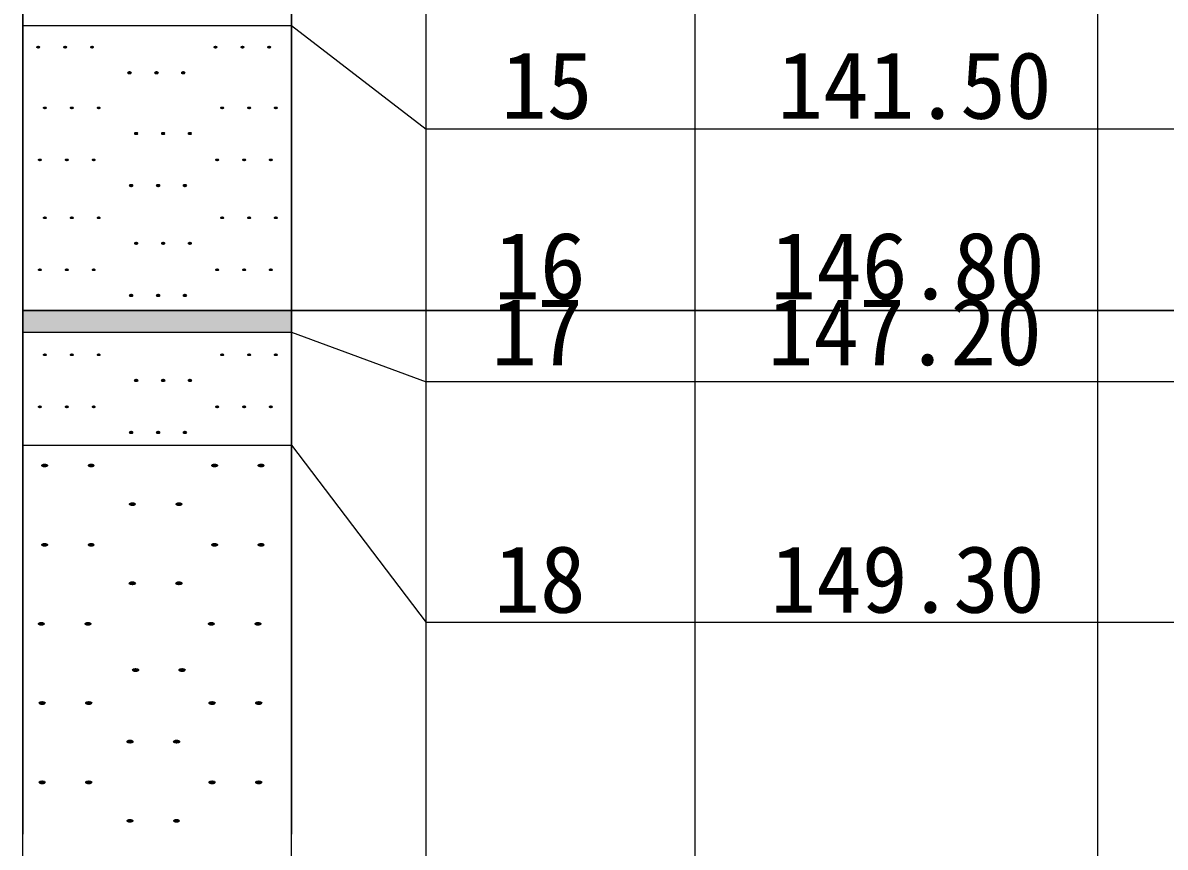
# Model space of a CAD drawing. Header units: millimetres. Extents: x -182 to 395, y -757 to 122.
# Drawn here: x -120.23 to -77.73, y -302.74 to -272.09 of the extents above; entities that cross this region are included whole.
import ezdxf

# ---------------------------------------------------------------- set-up
doc = ezdxf.new("R2010")
doc.units = ezdxf.units.MM
for name, color, linetype in [('KY1WT', 7, 'Continuous'), ('KY2WL', 7, 'Continuous'), ('KY6WL', 7, 'Continuous'), ('岩性描述WT', 7, 'Continuous')]:
    doc.layers.add(name, color=color, linetype=linetype)
doc.styles.get("Standard").update_dxf_attribs({"font": ''})
doc.styles.get('Standard').set_extended_font_data('SimSun')

msp = doc.modelspace()

# ---------------------------------------------------------------- hatches: boundary and pattern name
at = {"layer": 'KY1WT', "lineweight": -3}
msp.add_hatch(color=256, dxfattribs=at).paths.add_polyline_path([(-110.228, -283.588), (-110.228, -282.788), (-120.228, -282.788), (-120.228, -283.588)])
at = {"layer": 'KY2WL'}
h = msp.add_hatch(color=256, dxfattribs=at)
edge = h.paths.add_edge_path()
edge.add_ellipse((-118.653, -272.996), major_axis=(0.05, 0), ratio=0.4, start_angle=0, end_angle=180)
edge.add_ellipse((-118.653, -272.996), major_axis=(-0.05, 0), ratio=0.4, start_angle=0, end_angle=180)
h = msp.add_hatch(color=256, dxfattribs=at)
edge = h.paths.add_edge_path()
edge.add_ellipse((-117.653, -272.996), major_axis=(0.05, 0), ratio=0.4, start_angle=0, end_angle=180)
edge.add_ellipse((-117.653, -272.996), major_axis=(-0.05, 0), ratio=0.4, start_angle=0, end_angle=180)
h = msp.add_hatch(color=256, dxfattribs=at)
edge = h.paths.add_edge_path()
edge.add_ellipse((-113.059, -272.996), major_axis=(0.05, 0), ratio=0.4, start_angle=0, end_angle=180)
edge.add_ellipse((-113.059, -272.996), major_axis=(-0.05, 0), ratio=0.4, start_angle=0, end_angle=180)
h = msp.add_hatch(color=256, dxfattribs=at)
edge = h.paths.add_edge_path()
edge.add_ellipse((-112.059, -272.996), major_axis=(0.05, 0), ratio=0.4, start_angle=0, end_angle=180)
edge.add_ellipse((-112.059, -272.996), major_axis=(-0.05, 0), ratio=0.4, start_angle=0, end_angle=180)
h = msp.add_hatch(color=256, dxfattribs=at)
edge = h.paths.add_edge_path()
edge.add_ellipse((-111.059, -272.996), major_axis=(0.05, 0), ratio=0.4, start_angle=0, end_angle=180)
edge.add_ellipse((-111.059, -272.996), major_axis=(-0.05, 0), ratio=0.4, start_angle=0, end_angle=180)
h = msp.add_hatch(color=256, dxfattribs=at)
edge = h.paths.add_edge_path()
edge.add_ellipse((-116.257, -273.939), major_axis=(0.05, 0), ratio=0.4, start_angle=0, end_angle=180)
edge.add_ellipse((-116.257, -273.939), major_axis=(0.05, 0), ratio=0.4, start_angle=180, end_angle=360)
h = msp.add_hatch(color=256, dxfattribs=at)
edge = h.paths.add_edge_path()
edge.add_ellipse((-116.257, -273.959), major_axis=(0.05, 0), ratio=0.4, start_angle=0, end_angle=180)
edge.add_ellipse((-116.257, -273.959), major_axis=(0.05, 0), ratio=0.4, start_angle=180, end_angle=360)
h = msp.add_hatch(color=256, dxfattribs=at)
edge = h.paths.add_edge_path()
edge.add_ellipse((-115.257, -273.939), major_axis=(0.05, 0), ratio=0.4, start_angle=0, end_angle=180)
edge.add_ellipse((-115.257, -273.939), major_axis=(0.05, 0), ratio=0.4, start_angle=180, end_angle=360)
h = msp.add_hatch(color=256, dxfattribs=at)
edge = h.paths.add_edge_path()
edge.add_ellipse((-115.257, -273.959), major_axis=(0.05, 0), ratio=0.4, start_angle=0, end_angle=180)
edge.add_ellipse((-115.257, -273.959), major_axis=(0.05, 0), ratio=0.4, start_angle=180, end_angle=360)
h = msp.add_hatch(color=256, dxfattribs=at)
edge = h.paths.add_edge_path()
edge.add_ellipse((-114.257, -273.939), major_axis=(0.05, 0), ratio=0.4, start_angle=0, end_angle=180)
edge.add_ellipse((-114.257, -273.939), major_axis=(0.05, 0), ratio=0.4, start_angle=180, end_angle=360)
h = msp.add_hatch(color=256, dxfattribs=at)
edge = h.paths.add_edge_path()
edge.add_ellipse((-114.257, -273.959), major_axis=(0.05, 0), ratio=0.4, start_angle=0, end_angle=180)
edge.add_ellipse((-114.257, -273.959), major_axis=(0.05, 0), ratio=0.4, start_angle=180, end_angle=360)
h = msp.add_hatch(color=256, dxfattribs=at)
edge = h.paths.add_edge_path()
edge.add_ellipse((-118.405, -275.254), major_axis=(0.05, 0), ratio=0.4, start_angle=0, end_angle=180)
edge.add_ellipse((-118.405, -275.254), major_axis=(-0.05, 0), ratio=0.4, start_angle=0, end_angle=180)
h = msp.add_hatch(color=256, dxfattribs=at)
edge = h.paths.add_edge_path()
edge.add_ellipse((-117.405, -275.254), major_axis=(0.05, 0), ratio=0.4, start_angle=0, end_angle=180)
edge.add_ellipse((-117.405, -275.254), major_axis=(-0.05, 0), ratio=0.4, start_angle=0, end_angle=180)
h = msp.add_hatch(color=256, dxfattribs=at)
edge = h.paths.add_edge_path()
edge.add_ellipse((-112.811, -275.254), major_axis=(0.05, 0), ratio=0.4, start_angle=0, end_angle=180)
edge.add_ellipse((-112.811, -275.254), major_axis=(-0.05, 0), ratio=0.4, start_angle=0, end_angle=180)
h = msp.add_hatch(color=256, dxfattribs=at)
edge = h.paths.add_edge_path()
edge.add_ellipse((-111.811, -275.254), major_axis=(0.05, 0), ratio=0.4, start_angle=0, end_angle=180)
edge.add_ellipse((-111.811, -275.254), major_axis=(-0.05, 0), ratio=0.4, start_angle=0, end_angle=180)
h = msp.add_hatch(color=256, dxfattribs=at)
edge = h.paths.add_edge_path()
edge.add_ellipse((-110.811, -275.254), major_axis=(0.05, 0), ratio=0.4, start_angle=0, end_angle=180)
edge.add_ellipse((-110.811, -275.254), major_axis=(-0.05, 0), ratio=0.4, start_angle=0, end_angle=180)
h = msp.add_hatch(color=256, dxfattribs=at)
edge = h.paths.add_edge_path()
edge.add_ellipse((-116.009, -276.197), major_axis=(0.05, 0), ratio=0.4, start_angle=0, end_angle=180)
edge.add_ellipse((-116.009, -276.197), major_axis=(-0.05, 0), ratio=0.4, start_angle=0, end_angle=180)
h = msp.add_hatch(color=256, dxfattribs=at)
edge = h.paths.add_edge_path()
edge.add_ellipse((-116.009, -276.217), major_axis=(0.05, 0), ratio=0.4, start_angle=0, end_angle=180)
edge.add_ellipse((-116.009, -276.217), major_axis=(0.05, 0), ratio=0.4, start_angle=180, end_angle=360)
h = msp.add_hatch(color=256, dxfattribs=at)
edge = h.paths.add_edge_path()
edge.add_ellipse((-115.009, -276.197), major_axis=(0.05, 0), ratio=0.4, start_angle=0, end_angle=180)
edge.add_ellipse((-115.009, -276.197), major_axis=(-0.05, 0), ratio=0.4, start_angle=0, end_angle=180)
h = msp.add_hatch(color=256, dxfattribs=at)
edge = h.paths.add_edge_path()
edge.add_ellipse((-115.009, -276.217), major_axis=(0.05, 0), ratio=0.4, start_angle=0, end_angle=180)
edge.add_ellipse((-115.009, -276.217), major_axis=(0.05, 0), ratio=0.4, start_angle=180, end_angle=360)
h = msp.add_hatch(color=256, dxfattribs=at)
edge = h.paths.add_edge_path()
edge.add_ellipse((-114.009, -276.197), major_axis=(0.05, 0), ratio=0.4, start_angle=0, end_angle=180)
edge.add_ellipse((-114.009, -276.197), major_axis=(-0.05, 0), ratio=0.4, start_angle=0, end_angle=180)
h = msp.add_hatch(color=256, dxfattribs=at)
edge = h.paths.add_edge_path()
edge.add_ellipse((-114.009, -276.217), major_axis=(0.05, 0), ratio=0.4, start_angle=0, end_angle=180)
edge.add_ellipse((-114.009, -276.217), major_axis=(0.05, 0), ratio=0.4, start_angle=180, end_angle=360)
h = msp.add_hatch(color=256, dxfattribs=at)
edge = h.paths.add_edge_path()
edge.add_ellipse((-118.591, -277.189), major_axis=(0.05, 0), ratio=0.4, start_angle=0, end_angle=180)
edge.add_ellipse((-118.591, -277.189), major_axis=(0.05, 0), ratio=0.4, start_angle=180, end_angle=360)
h = msp.add_hatch(color=256, dxfattribs=at)
edge = h.paths.add_edge_path()
edge.add_ellipse((-117.591, -277.189), major_axis=(0.05, 0), ratio=0.4, start_angle=0, end_angle=180)
edge.add_ellipse((-117.591, -277.189), major_axis=(0.05, 0), ratio=0.4, start_angle=180, end_angle=360)
h = msp.add_hatch(color=256, dxfattribs=at)
edge = h.paths.add_edge_path()
edge.add_ellipse((-112.997, -277.189), major_axis=(0.05, 0), ratio=0.4, start_angle=0, end_angle=180)
edge.add_ellipse((-112.997, -277.189), major_axis=(0.05, 0), ratio=0.4, start_angle=180, end_angle=360)
h = msp.add_hatch(color=256, dxfattribs=at)
edge = h.paths.add_edge_path()
edge.add_ellipse((-111.997, -277.189), major_axis=(0.05, 0), ratio=0.4, start_angle=0, end_angle=180)
edge.add_ellipse((-111.997, -277.189), major_axis=(0.05, 0), ratio=0.4, start_angle=180, end_angle=360)
h = msp.add_hatch(color=256, dxfattribs=at)
edge = h.paths.add_edge_path()
edge.add_ellipse((-110.997, -277.189), major_axis=(0.05, 0), ratio=0.4, start_angle=0, end_angle=180)
edge.add_ellipse((-110.997, -277.189), major_axis=(0.05, 0), ratio=0.4, start_angle=180, end_angle=360)
h = msp.add_hatch(color=256, dxfattribs=at)
edge = h.paths.add_edge_path()
edge.add_ellipse((-116.195, -278.132), major_axis=(0.05, 0), ratio=0.4, start_angle=0, end_angle=180)
edge.add_ellipse((-116.195, -278.132), major_axis=(0.05, 0), ratio=0.4, start_angle=180, end_angle=360)
h = msp.add_hatch(color=256, dxfattribs=at)
edge = h.paths.add_edge_path()
edge.add_ellipse((-116.195, -278.152), major_axis=(0.05, 0), ratio=0.4, start_angle=0, end_angle=180)
edge.add_ellipse((-116.195, -278.152), major_axis=(-0.05, 0), ratio=0.4, start_angle=0, end_angle=180)
h = msp.add_hatch(color=256, dxfattribs=at)
edge = h.paths.add_edge_path()
edge.add_ellipse((-115.195, -278.132), major_axis=(0.05, 0), ratio=0.4, start_angle=0, end_angle=180)
edge.add_ellipse((-115.195, -278.132), major_axis=(0.05, 0), ratio=0.4, start_angle=180, end_angle=360)
h = msp.add_hatch(color=256, dxfattribs=at)
edge = h.paths.add_edge_path()
edge.add_ellipse((-115.195, -278.152), major_axis=(0.05, 0), ratio=0.4, start_angle=0, end_angle=180)
edge.add_ellipse((-115.195, -278.152), major_axis=(-0.05, 0), ratio=0.4, start_angle=0, end_angle=180)
h = msp.add_hatch(color=256, dxfattribs=at)
edge = h.paths.add_edge_path()
edge.add_ellipse((-114.195, -278.132), major_axis=(0.05, 0), ratio=0.4, start_angle=0, end_angle=180)
edge.add_ellipse((-114.195, -278.132), major_axis=(0.05, 0), ratio=0.4, start_angle=180, end_angle=360)
h = msp.add_hatch(color=256, dxfattribs=at)
edge = h.paths.add_edge_path()
edge.add_ellipse((-114.195, -278.152), major_axis=(0.05, 0), ratio=0.4, start_angle=0, end_angle=180)
edge.add_ellipse((-114.195, -278.152), major_axis=(-0.05, 0), ratio=0.4, start_angle=0, end_angle=180)
h = msp.add_hatch(color=256, dxfattribs=at)
edge = h.paths.add_edge_path()
edge.add_ellipse((-118.405, -279.337), major_axis=(0.05, 0), ratio=0.4, start_angle=0, end_angle=180)
edge.add_ellipse((-118.405, -279.337), major_axis=(0.05, 0), ratio=0.4, start_angle=180, end_angle=360)
h = msp.add_hatch(color=256, dxfattribs=at)
edge = h.paths.add_edge_path()
edge.add_ellipse((-117.405, -279.337), major_axis=(0.05, 0), ratio=0.4, start_angle=0, end_angle=180)
edge.add_ellipse((-117.405, -279.337), major_axis=(0.05, 0), ratio=0.4, start_angle=180, end_angle=360)
h = msp.add_hatch(color=256, dxfattribs=at)
edge = h.paths.add_edge_path()
edge.add_ellipse((-112.811, -279.337), major_axis=(0.05, 0), ratio=0.4, start_angle=0, end_angle=180)
edge.add_ellipse((-112.811, -279.337), major_axis=(0.05, 0), ratio=0.4, start_angle=180, end_angle=360)
h = msp.add_hatch(color=256, dxfattribs=at)
edge = h.paths.add_edge_path()
edge.add_ellipse((-111.811, -279.337), major_axis=(0.05, 0), ratio=0.4, start_angle=0, end_angle=180)
edge.add_ellipse((-111.811, -279.337), major_axis=(0.05, 0), ratio=0.4, start_angle=180, end_angle=360)
h = msp.add_hatch(color=256, dxfattribs=at)
edge = h.paths.add_edge_path()
edge.add_ellipse((-110.811, -279.337), major_axis=(0.05, 0), ratio=0.4, start_angle=0, end_angle=180)
edge.add_ellipse((-110.811, -279.337), major_axis=(0.05, 0), ratio=0.4, start_angle=180, end_angle=360)
h = msp.add_hatch(color=256, dxfattribs=at)
edge = h.paths.add_edge_path()
edge.add_ellipse((-116.009, -280.279), major_axis=(0.05, 0), ratio=0.4, start_angle=0, end_angle=180)
edge.add_ellipse((-116.009, -280.279), major_axis=(0.05, 0), ratio=0.4, start_angle=180, end_angle=360)
h = msp.add_hatch(color=256, dxfattribs=at)
edge = h.paths.add_edge_path()
edge.add_ellipse((-116.009, -280.299), major_axis=(0.05, 0), ratio=0.4, start_angle=0, end_angle=180)
edge.add_ellipse((-116.009, -280.299), major_axis=(-0.05, 0), ratio=0.4, start_angle=0, end_angle=180)
h = msp.add_hatch(color=256, dxfattribs=at)
edge = h.paths.add_edge_path()
edge.add_ellipse((-115.009, -280.279), major_axis=(0.05, 0), ratio=0.4, start_angle=0, end_angle=180)
edge.add_ellipse((-115.009, -280.279), major_axis=(0.05, 0), ratio=0.4, start_angle=180, end_angle=360)
h = msp.add_hatch(color=256, dxfattribs=at)
edge = h.paths.add_edge_path()
edge.add_ellipse((-115.009, -280.299), major_axis=(0.05, 0), ratio=0.4, start_angle=0, end_angle=180)
edge.add_ellipse((-115.009, -280.299), major_axis=(-0.05, 0), ratio=0.4, start_angle=0, end_angle=180)
h = msp.add_hatch(color=256, dxfattribs=at)
edge = h.paths.add_edge_path()
edge.add_ellipse((-114.009, -280.279), major_axis=(0.05, 0), ratio=0.4, start_angle=0, end_angle=180)
edge.add_ellipse((-114.009, -280.279), major_axis=(0.05, 0), ratio=0.4, start_angle=180, end_angle=360)
h = msp.add_hatch(color=256, dxfattribs=at)
edge = h.paths.add_edge_path()
edge.add_ellipse((-114.009, -280.299), major_axis=(0.05, 0), ratio=0.4, start_angle=0, end_angle=180)
edge.add_ellipse((-114.009, -280.299), major_axis=(-0.05, 0), ratio=0.4, start_angle=0, end_angle=180)
h = msp.add_hatch(color=256, dxfattribs=at)
edge = h.paths.add_edge_path()
edge.add_ellipse((-118.591, -281.272), major_axis=(0.05, 0), ratio=0.4, start_angle=0, end_angle=180)
edge.add_ellipse((-118.591, -281.272), major_axis=(-0.05, 0), ratio=0.4, start_angle=0, end_angle=180)
h = msp.add_hatch(color=256, dxfattribs=at)
edge = h.paths.add_edge_path()
edge.add_ellipse((-117.591, -281.272), major_axis=(0.05, 0), ratio=0.4, start_angle=0, end_angle=180)
edge.add_ellipse((-117.591, -281.272), major_axis=(-0.05, 0), ratio=0.4, start_angle=0, end_angle=180)
h = msp.add_hatch(color=256, dxfattribs=at)
edge = h.paths.add_edge_path()
edge.add_ellipse((-112.997, -281.272), major_axis=(0.05, 0), ratio=0.4, start_angle=0, end_angle=180)
edge.add_ellipse((-112.997, -281.272), major_axis=(-0.05, 0), ratio=0.4, start_angle=0, end_angle=180)
h = msp.add_hatch(color=256, dxfattribs=at)
edge = h.paths.add_edge_path()
edge.add_ellipse((-111.997, -281.272), major_axis=(0.05, 0), ratio=0.4, start_angle=0, end_angle=180)
edge.add_ellipse((-111.997, -281.272), major_axis=(-0.05, 0), ratio=0.4, start_angle=0, end_angle=180)
h = msp.add_hatch(color=256, dxfattribs=at)
edge = h.paths.add_edge_path()
edge.add_ellipse((-110.997, -281.272), major_axis=(0.05, 0), ratio=0.4, start_angle=0, end_angle=180)
edge.add_ellipse((-110.997, -281.272), major_axis=(-0.05, 0), ratio=0.4, start_angle=0, end_angle=180)
h = msp.add_hatch(color=256, dxfattribs=at)
edge = h.paths.add_edge_path()
edge.add_ellipse((-116.195, -282.215), major_axis=(0.05, 0), ratio=0.4, start_angle=0, end_angle=180)
edge.add_ellipse((-116.195, -282.215), major_axis=(-0.05, 0), ratio=0.4, start_angle=0, end_angle=180)
h = msp.add_hatch(color=256, dxfattribs=at)
edge = h.paths.add_edge_path()
edge.add_ellipse((-115.195, -282.215), major_axis=(0.05, 0), ratio=0.4, start_angle=0, end_angle=180)
edge.add_ellipse((-115.195, -282.215), major_axis=(-0.05, 0), ratio=0.4, start_angle=0, end_angle=180)
h = msp.add_hatch(color=256, dxfattribs=at)
edge = h.paths.add_edge_path()
edge.add_ellipse((-114.195, -282.215), major_axis=(0.05, 0), ratio=0.4, start_angle=0, end_angle=180)
edge.add_ellipse((-114.195, -282.215), major_axis=(-0.05, 0), ratio=0.4, start_angle=0, end_angle=180)
h = msp.add_hatch(color=256, dxfattribs=at)
edge = h.paths.add_edge_path()
edge.add_ellipse((-116.195, -282.235), major_axis=(0.05, 0), ratio=0.4, start_angle=0, end_angle=180)
edge.add_ellipse((-116.195, -282.235), major_axis=(0.05, 0), ratio=0.4, start_angle=180, end_angle=360)
h = msp.add_hatch(color=256, dxfattribs=at)
edge = h.paths.add_edge_path()
edge.add_ellipse((-115.195, -282.235), major_axis=(0.05, 0), ratio=0.4, start_angle=0, end_angle=180)
edge.add_ellipse((-115.195, -282.235), major_axis=(0.05, 0), ratio=0.4, start_angle=180, end_angle=360)
h = msp.add_hatch(color=256, dxfattribs=at)
edge = h.paths.add_edge_path()
edge.add_ellipse((-114.195, -282.235), major_axis=(0.05, 0), ratio=0.4, start_angle=0, end_angle=180)
edge.add_ellipse((-114.195, -282.235), major_axis=(0.05, 0), ratio=0.4, start_angle=180, end_angle=360)
h = msp.add_hatch(color=256, dxfattribs=at)
edge = h.paths.add_edge_path()
edge.add_ellipse((-118.405, -284.431), major_axis=(0.05, 0), ratio=0.4, start_angle=0, end_angle=180)
edge.add_ellipse((-118.405, -284.431), major_axis=(0.05, 0), ratio=0.4, start_angle=180, end_angle=360)
h = msp.add_hatch(color=256, dxfattribs=at)
edge = h.paths.add_edge_path()
edge.add_ellipse((-117.405, -284.431), major_axis=(0.05, 0), ratio=0.4, start_angle=0, end_angle=180)
edge.add_ellipse((-117.405, -284.431), major_axis=(0.05, 0), ratio=0.4, start_angle=180, end_angle=360)
h = msp.add_hatch(color=256, dxfattribs=at)
edge = h.paths.add_edge_path()
edge.add_ellipse((-112.811, -284.431), major_axis=(0.05, 0), ratio=0.4, start_angle=0, end_angle=180)
edge.add_ellipse((-112.811, -284.431), major_axis=(0.05, 0), ratio=0.4, start_angle=180, end_angle=360)
h = msp.add_hatch(color=256, dxfattribs=at)
edge = h.paths.add_edge_path()
edge.add_ellipse((-111.811, -284.431), major_axis=(0.05, 0), ratio=0.4, start_angle=0, end_angle=180)
edge.add_ellipse((-111.811, -284.431), major_axis=(0.05, 0), ratio=0.4, start_angle=180, end_angle=360)
h = msp.add_hatch(color=256, dxfattribs=at)
edge = h.paths.add_edge_path()
edge.add_ellipse((-110.811, -284.431), major_axis=(0.05, 0), ratio=0.4, start_angle=0, end_angle=180)
edge.add_ellipse((-110.811, -284.431), major_axis=(0.05, 0), ratio=0.4, start_angle=180, end_angle=360)
h = msp.add_hatch(color=256, dxfattribs=at)
edge = h.paths.add_edge_path()
edge.add_ellipse((-116.009, -285.374), major_axis=(0.05, 0), ratio=0.4, start_angle=0, end_angle=180)
edge.add_ellipse((-116.009, -285.374), major_axis=(0.05, 0), ratio=0.4, start_angle=180, end_angle=360)
h = msp.add_hatch(color=256, dxfattribs=at)
edge = h.paths.add_edge_path()
edge.add_ellipse((-116.009, -285.394), major_axis=(0.05, 0), ratio=0.4, start_angle=0, end_angle=180)
edge.add_ellipse((-116.009, -285.394), major_axis=(-0.05, 0), ratio=0.4, start_angle=0, end_angle=180)
h = msp.add_hatch(color=256, dxfattribs=at)
edge = h.paths.add_edge_path()
edge.add_ellipse((-115.009, -285.374), major_axis=(0.05, 0), ratio=0.4, start_angle=0, end_angle=180)
edge.add_ellipse((-115.009, -285.374), major_axis=(0.05, 0), ratio=0.4, start_angle=180, end_angle=360)
h = msp.add_hatch(color=256, dxfattribs=at)
edge = h.paths.add_edge_path()
edge.add_ellipse((-115.009, -285.394), major_axis=(0.05, 0), ratio=0.4, start_angle=0, end_angle=180)
edge.add_ellipse((-115.009, -285.394), major_axis=(-0.05, 0), ratio=0.4, start_angle=0, end_angle=180)
h = msp.add_hatch(color=256, dxfattribs=at)
edge = h.paths.add_edge_path()
edge.add_ellipse((-114.009, -285.374), major_axis=(0.05, 0), ratio=0.4, start_angle=0, end_angle=180)
edge.add_ellipse((-114.009, -285.374), major_axis=(0.05, 0), ratio=0.4, start_angle=180, end_angle=360)
h = msp.add_hatch(color=256, dxfattribs=at)
edge = h.paths.add_edge_path()
edge.add_ellipse((-114.009, -285.394), major_axis=(0.05, 0), ratio=0.4, start_angle=0, end_angle=180)
edge.add_ellipse((-114.009, -285.394), major_axis=(-0.05, 0), ratio=0.4, start_angle=0, end_angle=180)
h = msp.add_hatch(color=256, dxfattribs=at)
edge = h.paths.add_edge_path()
edge.add_ellipse((-118.591, -286.366), major_axis=(0.05, 0), ratio=0.4, start_angle=0, end_angle=180)
edge.add_ellipse((-118.591, -286.366), major_axis=(-0.05, 0), ratio=0.4, start_angle=0, end_angle=180)
h = msp.add_hatch(color=256, dxfattribs=at)
edge = h.paths.add_edge_path()
edge.add_ellipse((-117.591, -286.366), major_axis=(0.05, 0), ratio=0.4, start_angle=0, end_angle=180)
edge.add_ellipse((-117.591, -286.366), major_axis=(-0.05, 0), ratio=0.4, start_angle=0, end_angle=180)
h = msp.add_hatch(color=256, dxfattribs=at)
edge = h.paths.add_edge_path()
edge.add_ellipse((-112.997, -286.366), major_axis=(0.05, 0), ratio=0.4, start_angle=0, end_angle=180)
edge.add_ellipse((-112.997, -286.366), major_axis=(-0.05, 0), ratio=0.4, start_angle=0, end_angle=180)
h = msp.add_hatch(color=256, dxfattribs=at)
edge = h.paths.add_edge_path()
edge.add_ellipse((-111.997, -286.366), major_axis=(0.05, 0), ratio=0.4, start_angle=0, end_angle=180)
edge.add_ellipse((-111.997, -286.366), major_axis=(-0.05, 0), ratio=0.4, start_angle=0, end_angle=180)
h = msp.add_hatch(color=256, dxfattribs=at)
edge = h.paths.add_edge_path()
edge.add_ellipse((-110.997, -286.366), major_axis=(0.05, 0), ratio=0.4, start_angle=0, end_angle=180)
edge.add_ellipse((-110.997, -286.366), major_axis=(-0.05, 0), ratio=0.4, start_angle=0, end_angle=180)
h = msp.add_hatch(color=256, dxfattribs=at)
edge = h.paths.add_edge_path()
edge.add_ellipse((-116.195, -287.309), major_axis=(0.05, 0), ratio=0.4, start_angle=0, end_angle=180)
edge.add_ellipse((-116.195, -287.309), major_axis=(-0.05, 0), ratio=0.4, start_angle=0, end_angle=180)
h = msp.add_hatch(color=256, dxfattribs=at)
edge = h.paths.add_edge_path()
edge.add_ellipse((-115.195, -287.309), major_axis=(0.05, 0), ratio=0.4, start_angle=0, end_angle=180)
edge.add_ellipse((-115.195, -287.309), major_axis=(-0.05, 0), ratio=0.4, start_angle=0, end_angle=180)
h = msp.add_hatch(color=256, dxfattribs=at)
edge = h.paths.add_edge_path()
edge.add_ellipse((-114.195, -287.309), major_axis=(0.05, 0), ratio=0.4, start_angle=0, end_angle=180)
edge.add_ellipse((-114.195, -287.309), major_axis=(-0.05, 0), ratio=0.4, start_angle=0, end_angle=180)
h = msp.add_hatch(color=256, dxfattribs=at)
edge = h.paths.add_edge_path()
edge.add_ellipse((-116.195, -287.329), major_axis=(0.05, 0), ratio=0.4, start_angle=0, end_angle=180)
edge.add_ellipse((-116.195, -287.329), major_axis=(0.05, 0), ratio=0.4, start_angle=180, end_angle=360)
h = msp.add_hatch(color=256, dxfattribs=at)
edge = h.paths.add_edge_path()
edge.add_ellipse((-115.195, -287.329), major_axis=(0.05, 0), ratio=0.4, start_angle=0, end_angle=180)
edge.add_ellipse((-115.195, -287.329), major_axis=(0.05, 0), ratio=0.4, start_angle=180, end_angle=360)
h = msp.add_hatch(color=256, dxfattribs=at)
edge = h.paths.add_edge_path()
edge.add_ellipse((-114.195, -287.329), major_axis=(0.05, 0), ratio=0.4, start_angle=0, end_angle=180)
edge.add_ellipse((-114.195, -287.329), major_axis=(0.05, 0), ratio=0.4, start_angle=180, end_angle=360)
h = msp.add_hatch(color=256, dxfattribs=at)
edge = h.paths.add_edge_path()
edge.add_ellipse((-119.418, -288.548), major_axis=(0.1, 0), ratio=0.4, start_angle=0, end_angle=180)
edge.add_ellipse((-119.418, -288.548), major_axis=(-0.1, 0), ratio=0.4, start_angle=0, end_angle=180)
h = msp.add_hatch(color=256, dxfattribs=at)
edge = h.paths.add_edge_path()
edge.add_ellipse((-117.685, -288.548), major_axis=(0.1, 0), ratio=0.4, start_angle=0, end_angle=180)
edge.add_ellipse((-117.685, -288.548), major_axis=(-0.1, 0), ratio=0.4, start_angle=0, end_angle=180)
h = msp.add_hatch(color=256, dxfattribs=at)
edge = h.paths.add_edge_path()
edge.add_ellipse((-113.095, -288.548), major_axis=(0.1, 0), ratio=0.4, start_angle=0, end_angle=180)
edge.add_ellipse((-113.095, -288.548), major_axis=(-0.1, 0), ratio=0.4, start_angle=0, end_angle=180)
h = msp.add_hatch(color=256, dxfattribs=at)
edge = h.paths.add_edge_path()
edge.add_ellipse((-111.362, -288.548), major_axis=(0.1, 0), ratio=0.4, start_angle=0, end_angle=180)
edge.add_ellipse((-111.362, -288.548), major_axis=(-0.1, 0), ratio=0.4, start_angle=0, end_angle=180)
h = msp.add_hatch(color=256, dxfattribs=at)
edge = h.paths.add_edge_path()
edge.add_ellipse((-116.15, -289.984), major_axis=(0.1, 0), ratio=0.4, start_angle=0, end_angle=180)
edge.add_ellipse((-116.15, -289.984), major_axis=(-0.1, 0), ratio=0.4, start_angle=0, end_angle=180)
h = msp.add_hatch(color=256, dxfattribs=at)
edge = h.paths.add_edge_path()
edge.add_ellipse((-114.417, -289.984), major_axis=(0.1, 0), ratio=0.4, start_angle=0, end_angle=180)
edge.add_ellipse((-114.417, -289.984), major_axis=(-0.1, 0), ratio=0.4, start_angle=0, end_angle=180)
h = msp.add_hatch(color=256, dxfattribs=at)
edge = h.paths.add_edge_path()
edge.add_ellipse((-119.418, -291.499), major_axis=(0.1, 0), ratio=0.4, start_angle=0, end_angle=180)
edge.add_ellipse((-119.418, -291.499), major_axis=(-0.1, 0), ratio=0.4, start_angle=0, end_angle=180)
h = msp.add_hatch(color=256, dxfattribs=at)
edge = h.paths.add_edge_path()
edge.add_ellipse((-117.685, -291.499), major_axis=(0.1, 0), ratio=0.4, start_angle=0, end_angle=180)
edge.add_ellipse((-117.685, -291.499), major_axis=(-0.1, 0), ratio=0.4, start_angle=0, end_angle=180)
h = msp.add_hatch(color=256, dxfattribs=at)
edge = h.paths.add_edge_path()
edge.add_ellipse((-113.095, -291.499), major_axis=(0.1, 0), ratio=0.4, start_angle=0, end_angle=180)
edge.add_ellipse((-113.095, -291.499), major_axis=(-0.1, 0), ratio=0.4, start_angle=0, end_angle=180)
h = msp.add_hatch(color=256, dxfattribs=at)
edge = h.paths.add_edge_path()
edge.add_ellipse((-111.362, -291.499), major_axis=(0.1, 0), ratio=0.4, start_angle=0, end_angle=180)
edge.add_ellipse((-111.362, -291.499), major_axis=(-0.1, 0), ratio=0.4, start_angle=0, end_angle=180)
h = msp.add_hatch(color=256, dxfattribs=at)
edge = h.paths.add_edge_path()
edge.add_ellipse((-116.154, -292.928), major_axis=(-0.1, 0), ratio=0.4, start_angle=180, end_angle=360)
edge.add_ellipse((-116.154, -292.928), major_axis=(0.1, 0), ratio=0.4, start_angle=180, end_angle=360)
h = msp.add_hatch(color=256, dxfattribs=at)
edge = h.paths.add_edge_path()
edge.add_ellipse((-114.421, -292.928), major_axis=(-0.1, 0), ratio=0.4, start_angle=180, end_angle=360)
edge.add_ellipse((-114.421, -292.928), major_axis=(0.1, 0), ratio=0.4, start_angle=180, end_angle=360)
h = msp.add_hatch(color=256, dxfattribs=at)
edge = h.paths.add_edge_path()
edge.add_ellipse((-119.539, -294.433), major_axis=(-0.1, 0), ratio=0.4, start_angle=180, end_angle=360)
edge.add_ellipse((-119.539, -294.433), major_axis=(-0.1, 0), ratio=0.4, start_angle=0, end_angle=180)
h = msp.add_hatch(color=256, dxfattribs=at)
edge = h.paths.add_edge_path()
edge.add_ellipse((-117.805, -294.433), major_axis=(-0.1, 0), ratio=0.4, start_angle=180, end_angle=360)
edge.add_ellipse((-117.805, -294.433), major_axis=(-0.1, 0), ratio=0.4, start_angle=0, end_angle=180)
h = msp.add_hatch(color=256, dxfattribs=at)
edge = h.paths.add_edge_path()
edge.add_ellipse((-113.215, -294.433), major_axis=(-0.1, 0), ratio=0.4, start_angle=180, end_angle=360)
edge.add_ellipse((-113.215, -294.433), major_axis=(-0.1, 0), ratio=0.4, start_angle=0, end_angle=180)
h = msp.add_hatch(color=256, dxfattribs=at)
edge = h.paths.add_edge_path()
edge.add_ellipse((-111.482, -294.433), major_axis=(-0.1, 0), ratio=0.4, start_angle=180, end_angle=360)
edge.add_ellipse((-111.482, -294.433), major_axis=(-0.1, 0), ratio=0.4, start_angle=0, end_angle=180)
h = msp.add_hatch(color=256, dxfattribs=at)
edge = h.paths.add_edge_path()
edge.add_ellipse((-116.034, -296.151), major_axis=(-0.1, 0), ratio=0.4, start_angle=180, end_angle=360)
edge.add_ellipse((-116.034, -296.151), major_axis=(-0.1, 0), ratio=0.4, start_angle=0, end_angle=180)
h = msp.add_hatch(color=256, dxfattribs=at)
edge = h.paths.add_edge_path()
edge.add_ellipse((-114.301, -296.151), major_axis=(-0.1, 0), ratio=0.4, start_angle=180, end_angle=360)
edge.add_ellipse((-114.301, -296.151), major_axis=(-0.1, 0), ratio=0.4, start_angle=0, end_angle=180)
h = msp.add_hatch(color=256, dxfattribs=at)
edge = h.paths.add_edge_path()
edge.add_ellipse((-119.508, -297.378), major_axis=(0.1, 0), ratio=0.4, start_angle=0, end_angle=180)
edge.add_ellipse((-119.508, -297.378), major_axis=(-0.1, 0), ratio=0.4, start_angle=0, end_angle=180)
h = msp.add_hatch(color=256, dxfattribs=at)
edge = h.paths.add_edge_path()
edge.add_ellipse((-117.775, -297.378), major_axis=(0.1, 0), ratio=0.4, start_angle=0, end_angle=180)
edge.add_ellipse((-117.775, -297.378), major_axis=(-0.1, 0), ratio=0.4, start_angle=0, end_angle=180)
h = msp.add_hatch(color=256, dxfattribs=at)
edge = h.paths.add_edge_path()
edge.add_ellipse((-113.185, -297.378), major_axis=(0.1, 0), ratio=0.4, start_angle=0, end_angle=180)
edge.add_ellipse((-113.185, -297.378), major_axis=(-0.1, 0), ratio=0.4, start_angle=0, end_angle=180)
h = msp.add_hatch(color=256, dxfattribs=at)
edge = h.paths.add_edge_path()
edge.add_ellipse((-111.451, -297.378), major_axis=(0.1, 0), ratio=0.4, start_angle=0, end_angle=180)
edge.add_ellipse((-111.451, -297.378), major_axis=(-0.1, 0), ratio=0.4, start_angle=0, end_angle=180)
h = msp.add_hatch(color=256, dxfattribs=at)
edge = h.paths.add_edge_path()
edge.add_ellipse((-116.24, -298.814), major_axis=(-0.1, 0), ratio=0.4, start_angle=180, end_angle=360)
edge.add_ellipse((-116.24, -298.814), major_axis=(-0.1, 0), ratio=0.4, start_angle=0, end_angle=180)
h = msp.add_hatch(color=256, dxfattribs=at)
edge = h.paths.add_edge_path()
edge.add_ellipse((-114.507, -298.814), major_axis=(-0.1, 0), ratio=0.4, start_angle=180, end_angle=360)
edge.add_ellipse((-114.507, -298.814), major_axis=(-0.1, 0), ratio=0.4, start_angle=0, end_angle=180)
h = msp.add_hatch(color=256, dxfattribs=at)
edge = h.paths.add_edge_path()
edge.add_ellipse((-119.508, -300.328), major_axis=(0.1, 0), ratio=0.4, start_angle=0, end_angle=180)
edge.add_ellipse((-119.508, -300.328), major_axis=(-0.1, 0), ratio=0.4, start_angle=0, end_angle=180)
h = msp.add_hatch(color=256, dxfattribs=at)
edge = h.paths.add_edge_path()
edge.add_ellipse((-117.775, -300.328), major_axis=(0.1, 0), ratio=0.4, start_angle=0, end_angle=180)
edge.add_ellipse((-117.775, -300.328), major_axis=(-0.1, 0), ratio=0.4, start_angle=0, end_angle=180)
h = msp.add_hatch(color=256, dxfattribs=at)
edge = h.paths.add_edge_path()
edge.add_ellipse((-113.185, -300.328), major_axis=(0.1, 0), ratio=0.4, start_angle=0, end_angle=180)
edge.add_ellipse((-113.185, -300.328), major_axis=(-0.1, 0), ratio=0.4, start_angle=0, end_angle=180)
h = msp.add_hatch(color=256, dxfattribs=at)
edge = h.paths.add_edge_path()
edge.add_ellipse((-111.451, -300.328), major_axis=(0.1, 0), ratio=0.4, start_angle=0, end_angle=180)
edge.add_ellipse((-111.451, -300.328), major_axis=(-0.1, 0), ratio=0.4, start_angle=0, end_angle=180)
h = msp.add_hatch(color=256, dxfattribs=at)
edge = h.paths.add_edge_path()
edge.add_ellipse((-116.244, -301.757), major_axis=(0.1, 0), ratio=0.4, start_angle=0, end_angle=180)
edge.add_ellipse((-116.244, -301.757), major_axis=(-0.1, 0), ratio=0.4, start_angle=0, end_angle=180)
h = msp.add_hatch(color=256, dxfattribs=at)
edge = h.paths.add_edge_path()
edge.add_ellipse((-114.511, -301.757), major_axis=(0.1, 0), ratio=0.4, start_angle=0, end_angle=180)
edge.add_ellipse((-114.511, -301.757), major_axis=(-0.1, 0), ratio=0.4, start_angle=0, end_angle=180)

# ---------------------------------------------------------------- linework, layer by layer
at = {"lineweight": 20}
for p, q in [((-120.228, 10.812), (-120.228, -302.248)), ((-110.228, -100.788), (-110.228, -302.248))]:
    msp.add_line(p, q, dxfattribs=at)
at = {"layer": 'KY1WT', "lineweight": 20}
for p, q in [((-120.228, -272.188), (-110.228, -272.188)), ((-110.228, -272.188), (-105.228, -276.042)), ((-120.228, -283.588), (-110.228, -283.588)), ((-110.228, -283.588), (-105.228, -285.437)), ((-120.228, -287.788), (-110.228, -287.788)), ((-110.228, -287.788), (-105.228, -294.387))]:
    msp.add_line(p, q, dxfattribs=at)
at = {"layer": 'KY2WL', "lineweight": 20}
for p, q in [((-35.228, -276.042), (-105.228, -276.042)), ((-120.228, -282.788), (-35.228, -282.788)), ((-109.228, -282.788), (-120.228, -282.788)), ((-50.228, -282.788), (-109.228, -282.788)), ((-35.228, -285.437), (-105.228, -285.437)), ((-35.228, -294.387), (-105.228, -294.387))]:
    msp.add_line(p, q, dxfattribs=at)
at = {"layer": 'KY2WL'}
for centre in [(-119.653, -272.996), (-118.653, -272.996), (-117.653, -272.996), (-113.059, -272.996), (-112.059, -272.996), (-111.059, -272.996), (-116.257, -273.939), (-116.257, -273.959), (-115.257, -273.939), (-115.257, -273.959), (-114.257, -273.939), (-114.257, -273.959), (-119.405, -275.254), (-118.405, -275.254), (-117.405, -275.254), (-112.811, -275.254), (-111.811, -275.254), (-110.811, -275.254), (-116.009, -276.197), (-116.009, -276.217), (-115.009, -276.197), (-115.009, -276.217), (-114.009, -276.197), (-114.009, -276.217), (-119.591, -277.189), (-118.591, -277.189), (-117.591, -277.189), (-112.997, -277.189), (-111.997, -277.189), (-110.997, -277.189), (-116.195, -278.132), (-116.195, -278.152), (-115.195, -278.132), (-115.195, -278.152), (-114.195, -278.132), (-114.195, -278.152), (-119.405, -279.337), (-118.405, -279.337), (-117.405, -279.337), (-112.811, -279.337), (-111.811, -279.337), (-110.811, -279.337), (-116.009, -280.279), (-116.009, -280.299), (-115.009, -280.279), (-115.009, -280.299), (-114.009, -280.279), (-114.009, -280.299), (-119.591, -281.272), (-118.591, -281.272), (-117.591, -281.272), (-112.997, -281.272), (-111.997, -281.272), (-110.997, -281.272), (-116.195, -282.215), (-115.195, -282.215), (-114.195, -282.215), (-116.195, -282.235), (-115.195, -282.235), (-114.195, -282.235), (-119.405, -284.431), (-118.405, -284.431), (-117.405, -284.431), (-112.811, -284.431), (-111.811, -284.431), (-110.811, -284.431), (-116.009, -285.374), (-116.009, -285.394), (-115.009, -285.374), (-115.009, -285.394), (-114.009, -285.374), (-114.009, -285.394), (-119.591, -286.366), (-118.591, -286.366), (-117.591, -286.366), (-112.997, -286.366), (-111.997, -286.366), (-110.997, -286.366), (-116.195, -287.309), (-115.195, -287.309), (-114.195, -287.309), (-116.195, -287.329), (-115.195, -287.329), (-114.195, -287.329)]:
    msp.add_ellipse(centre, major_axis=(0.05, 0), ratio=0.4, dxfattribs=at)
for centre in [(-119.418, -288.548), (-117.685, -288.548), (-113.095, -288.548), (-111.362, -288.548), (-116.15, -289.984), (-114.417, -289.984), (-119.418, -291.499), (-117.685, -291.499), (-113.095, -291.499), (-111.362, -291.499), (-116.154, -292.928), (-114.421, -292.928), (-119.539, -294.433), (-117.805, -294.433), (-113.215, -294.433), (-111.482, -294.433), (-116.034, -296.151), (-114.301, -296.151), (-119.508, -297.378), (-117.775, -297.378), (-113.185, -297.378), (-111.451, -297.378), (-116.24, -298.814), (-114.507, -298.814), (-119.508, -300.328), (-117.775, -300.328), (-113.185, -300.328), (-111.451, -300.328), (-116.244, -301.757), (-114.511, -301.757)]:
    msp.add_ellipse(centre, major_axis=(-0.1, 0), ratio=0.4, start_param=3.141593, end_param=9.424778, dxfattribs=at)
at = {"layer": 'KY6WL', "lineweight": 20}
for p, q in [((-120.228, -345.788), (-120.228, 10.812)), ((-110.228, -345.788), (-110.228, 10.812)), ((-105.228, -345.788), (-105.228, 10.812)), ((-95.228, 10.812), (-95.228, -345.788)), ((-80.228, -345.788), (-80.228, 10.812))]:
    msp.add_line(p, q, dxfattribs=at)

# ---------------------------------------------------------------- texts
at = {"layer": '岩性描述WT', "lineweight": -3}
for s, p in [('15', (-102.432, -275.66)), ('141.50', (-92.155, -275.66)), ('16', (-102.69, -282.37)), ('146.80', (-92.413, -282.37)), ('17', (-102.796, -284.82)), ('147.20', (-92.519, -284.82)), ('18', (-102.69, -294.021)), ('149.30', (-92.413, -294.021))]:
    msp.add_text(s, height=2.5, dxfattribs=at).set_placement(p)

doc.saveas('drawing.dxf')
